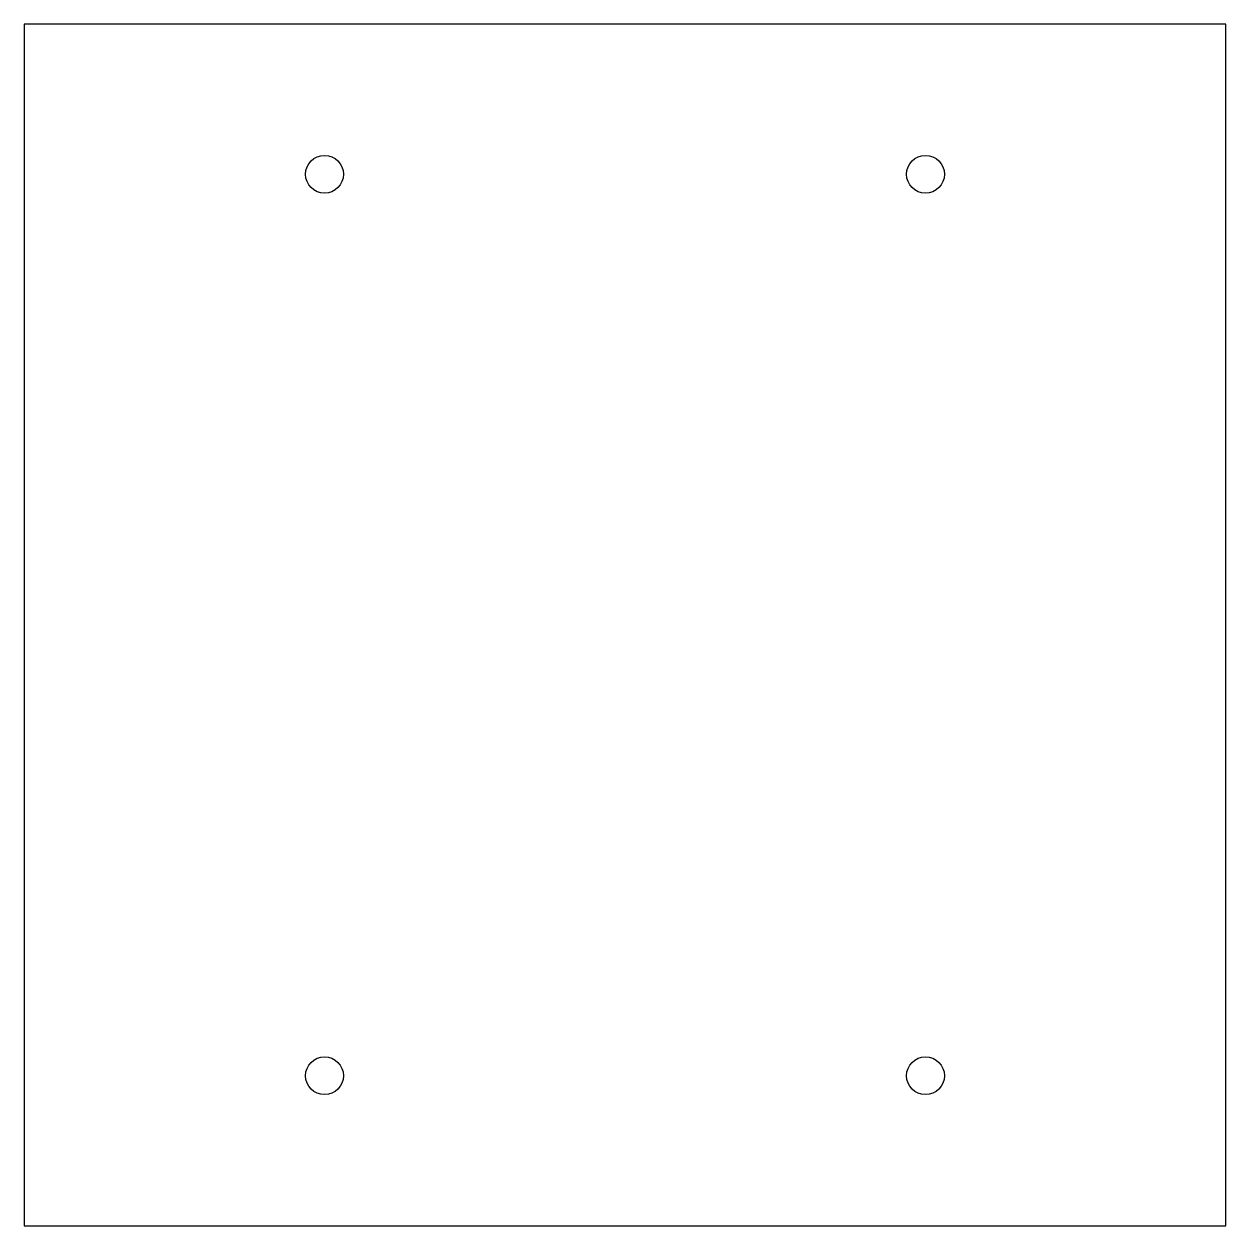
# Model space of a CAD drawing. Header units: millimetres. Extents: x -38.1 to 38.1, y -38.1 to 38.1.
import ezdxf

# ---------------------------------------------------------------- set-up
doc = ezdxf.new("R2010")
doc.units = ezdxf.units.MM

msp = doc.modelspace()

# ---------------------------------------------------------------- linework, layer by layer
msp.add_lwpolyline([(-38.1, -38.1), (38.1, -38.1), (38.1, 38.1), (-38.1, 38.1)], close=True)
for centre in [(-19.05, 28.575), (19.05, 28.575), (-19.05, -28.575), (19.05, -28.575)]:
    msp.add_circle(centre, 1.2)

doc.saveas('drawing.dxf')
